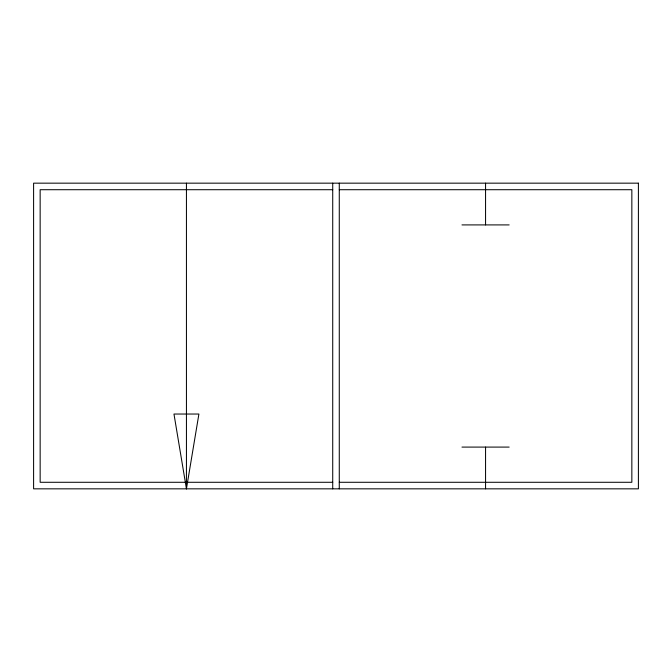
<?xml version="1.0" encoding="UTF-8"?>
<svg xmlns="http://www.w3.org/2000/svg" width="672" height="672" viewBox="0 0 672 672"><rect width="100%" height="100%" fill="white"/><g stroke="black" fill="none" stroke-linecap="round" stroke-linejoin="round"><path stroke-width="1.01" d="M186.438 488.838L198.904 414.036L173.972 414.036L186.438 488.838L186.438 183.162M332.724 189.714L40.152 189.714L40.152 482.286L332.724 482.286M339.276 189.714L631.848 189.714L631.848 482.286L339.276 482.286M461.975 224.91L509.149 224.91M461.975 447.09L509.149 447.09M485.562 183.162L485.562 224.91M485.562 447.09L485.562 488.838M339.276 183.162L339.276 488.838M332.724 183.162L332.724 488.838M638.4 183.162L33.6 183.162L33.6 488.838L638.4 488.838L638.4 183.162"/></g></svg>
